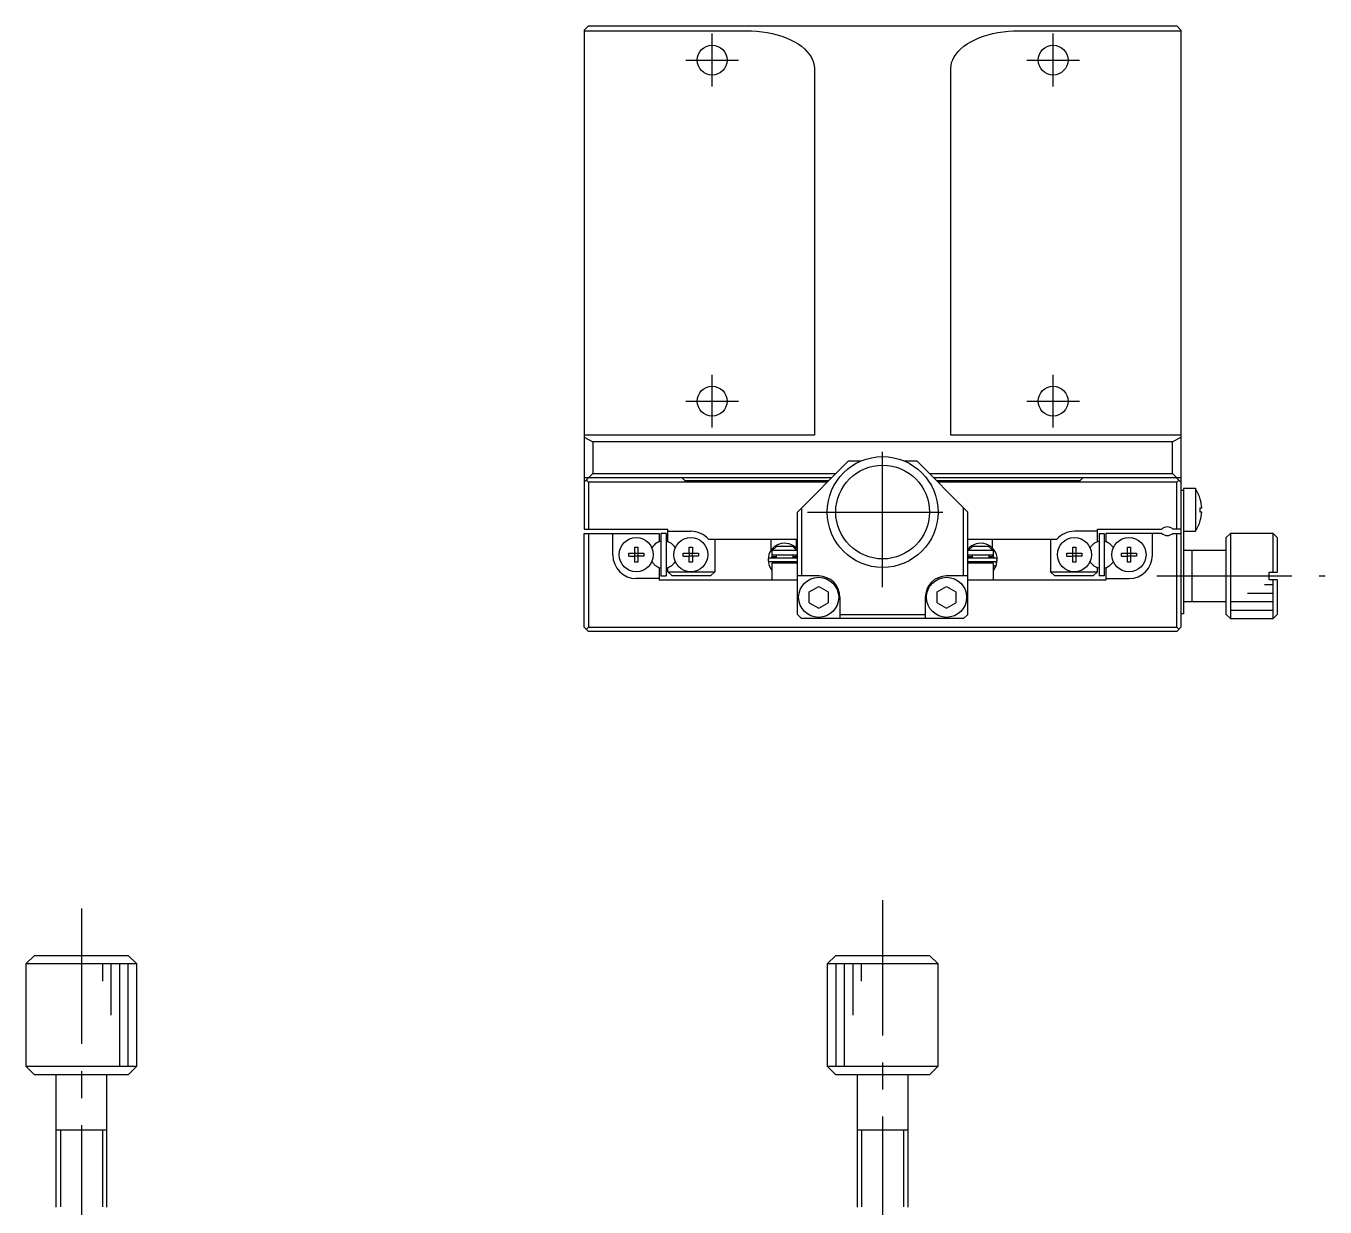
# Model space of a CAD drawing. Extents: x 0 to 447, y -8 to 380.
# Drawn here: x 50.5 to 202.9, y 241.8 to 380.3 of the extents above; entities that cross this region are included whole.
import ezdxf

# ---------------------------------------------------------------- set-up
doc = ezdxf.new("R2010")
doc.units = 0
doc.header["$LTSCALE"] = 0.5
doc.linetypes.add('CENTER', pattern=[50.8, 31.75, -6.35, 6.35, -6.35])
for name, color, linetype in [('MSM_CENTER', 1, 'CENTER'), ('MSM_CONTINUOUS', 7, 'CONTINUOUS'), ('MSM_NARROW', 5, 'CONTINUOUS')]:
    doc.layers.add(name, color=color, linetype=linetype)

msp = doc.modelspace()

# ---------------------------------------------------------------- linework, layer by layer
at = {"layer": 'MSM_CENTER'}
for p, q in [((130.995577, 373.246813), (130.995577, 379.446813)), ((170.995577, 373.246813), (170.995577, 379.446813)), ((127.895577, 376.346813), (134.095577, 376.346813)), ((167.895577, 376.346813), (174.095577, 376.346813)), ((130.995577, 333.246813), (130.995577, 339.446813)), ((170.995577, 333.246813), (170.995577, 339.446813)), ((127.895577, 336.346813), (134.095577, 336.346813)), ((167.895577, 336.346813), (174.095577, 336.346813)), ((150.995577, 314.546813), (150.995577, 332.146813)), ((142.195577, 323.346813), (159.795577, 323.346813)), ((183.145577, 315.846813), (202.895577, 315.846813)), ((150.995577, 277.845783), (150.995577, 209.345783)), ((57, 276.845783), (57, 211.845783))]:
    msp.add_line(p, q, dxfattribs=at)
at = {"layer": 'MSM_CONTINUOUS'}
for p, q in [((116.495577, 380.346813), (115.995577, 379.846813)), ((115.995577, 379.846813), (115.995577, 321.346813)), ((115.995577, 379.792504), (134.995577, 379.792504)), ((116.495577, 380.346813), (185.495577, 380.346813)), ((134.995577, 379.792504), (135.62325, 379.778834)), ((135.62325, 379.778834), (136.247052, 379.737908)), ((136.247052, 379.737908), (136.86314, 379.669979)), ((136.86314, 379.669979), (137.467713, 379.575465)), ((137.467713, 379.575465), (138.057044, 379.45495)), ((163.934109, 379.45495), (164.523441, 379.575465)), ((164.523441, 379.575465), (165.128014, 379.669979)), ((165.128014, 379.669979), (165.744101, 379.737908)), ((165.744101, 379.737908), (166.367904, 379.778834)), ((166.367904, 379.778834), (166.995577, 379.792504)), ((166.995577, 379.792504), (185.995577, 379.792504)), ((185.995577, 379.846813), (185.495577, 380.346813)), ((185.995577, 379.846813), (185.995577, 309.846813)), ((138.057044, 379.45495), (138.627501, 379.309175)), ((138.627501, 379.309175), (139.175565, 379.13904)), ((139.175565, 379.13904), (139.697859, 378.945595)), ((139.697859, 378.945595), (140.191161, 378.73003)), ((140.191161, 378.73003), (140.652431, 378.493677)), ((140.652431, 378.493677), (141.078824, 378.237991)), ((141.078824, 378.237991), (141.467713, 377.964549)), ((141.467713, 377.964549), (141.816698, 377.675037)), ((160.174455, 377.675037), (160.523441, 377.964549)), ((160.523441, 377.964549), (160.912329, 378.237991)), ((160.912329, 378.237991), (161.338723, 378.493677)), ((161.338723, 378.493677), (161.799992, 378.73003)), ((161.799992, 378.73003), (162.293295, 378.945595)), ((162.293295, 378.945595), (162.815588, 379.13904)), ((162.815588, 379.13904), (163.363653, 379.309175)), ((163.363653, 379.309175), (163.934109, 379.45495)), ((141.816698, 377.675037), (142.123629, 377.37124)), ((142.123629, 377.37124), (142.386613, 377.05503)), ((142.386613, 377.05503), (142.604029, 376.728359)), ((142.604029, 376.728359), (142.774536, 376.393238)), ((159.216617, 376.393238), (159.387125, 376.728359)), ((159.387125, 376.728359), (159.604541, 377.05503)), ((159.604541, 377.05503), (159.867525, 377.37124)), ((159.867525, 377.37124), (160.174455, 377.675037)), ((142.774536, 376.393238), (142.897083, 376.051736)), ((142.897083, 376.051736), (142.970915, 375.705956)), ((142.970915, 375.705956), (142.995577, 375.358031)), ((142.995577, 375.358031), (142.995577, 332.346813)), ((158.995577, 375.358031), (159.020238, 375.705956)), ((158.995577, 332.346813), (158.995577, 375.358031)), ((159.020238, 375.705956), (159.09407, 376.051736)), ((159.09407, 376.051736), (159.216617, 376.393238)), ((142.995577, 332.346813), (115.995577, 332.346813)), ((185.995577, 332.346813), (158.995577, 332.346813)), ((115.995577, 332.121925), (116.995577, 331.567616)), ((116.995577, 331.567616), (116.995577, 327.846813)), ((184.995577, 331.567616), (116.995577, 331.567616)), ((184.995577, 331.567616), (185.995577, 332.121925)), ((184.995577, 327.846813), (184.995577, 331.567616)), ((140.995577, 323.346813), (146.995577, 329.346813)), ((146.995577, 329.346813), (148.495577, 329.346813)), ((153.495577, 329.346813), (154.995577, 329.346813)), ((160.995577, 323.346813), (154.995577, 329.346813)), ((115.995577, 326.846813), (116.995577, 327.846813)), ((116.995577, 327.846813), (145.495577, 327.846813)), ((156.495577, 327.846813), (184.995577, 327.846813)), ((184.995577, 327.846813), (185.995577, 326.846813)), ((144.995577, 327.346813), (115.995577, 327.346813)), ((116.245577, 327.096813), (116.495577, 326.846813)), ((144.495577, 326.846813), (116.495577, 326.846813)), ((116.495577, 326.846813), (116.495577, 321.346813)), ((127.845577, 326.996813), (127.495577, 327.346813)), ((144.645577, 326.996813), (127.845577, 326.996813)), ((185.995577, 327.346813), (156.995577, 327.346813)), ((174.145577, 326.996813), (157.345577, 326.996813)), ((185.495577, 326.846813), (157.495577, 326.846813)), ((174.495577, 327.346813), (174.145577, 326.996813)), ((185.495577, 326.846813), (185.745577, 327.096813)), ((185.495577, 321.346813), (185.495577, 326.846813)), ((185.995577, 325.896813), (186.295577, 325.896813)), ((187.687234, 326.096813), (186.295577, 326.096813)), ((186.295577, 326.096813), (186.295577, 311.396813)), ((187.687234, 326.096813), (187.687234, 321.096813)), ((188.258157, 324.855402), (188.265013, 324.858746)), ((140.995577, 311.346813), (140.995577, 323.346813)), ((141.495577, 323.846813), (141.495577, 315.846813)), ((160.495577, 315.846813), (160.495577, 323.846813)), ((160.995577, 311.346813), (160.995577, 323.346813)), ((188.258157, 323.336813), (188.258157, 323.856813)), ((188.258157, 323.856813), (188.430529, 323.856813)), ((188.430529, 323.336813), (188.258157, 323.336813)), ((188.265013, 322.33488), (188.258157, 322.338223)), ((115.995577, 321.346813), (125.795577, 321.346813)), ((115.995577, 309.846813), (115.995577, 320.846813)), ((115.995577, 320.846813), (124.795577, 320.846813)), ((116.495577, 320.846813), (116.495577, 309.846813)), ((119.345577, 318.296813), (119.345577, 320.846813)), ((124.795577, 320.846813), (124.795577, 319.891225)), ((124.995577, 320.846813), (124.995577, 315.846813)), ((125.595577, 320.846813), (124.995577, 320.846813)), ((125.595577, 320.846813), (125.595577, 315.846813)), ((125.795577, 319.891225), (125.795577, 321.346813)), ((125.795577, 321.096813), (128.495577, 321.096813)), ((130.574639, 320.146813), (140.995577, 320.146813)), ((131.295577, 320.146813), (131.295577, 316.346813)), ((137.895577, 320.146813), (137.895577, 318.828885)), ((140.895577, 319.09813), (140.895577, 320.146813)), ((160.995577, 320.146813), (171.416514, 320.146813)), ((163.895577, 319.09813), (163.895577, 320.146813)), ((170.695577, 320.146813), (170.695577, 316.346813)), ((176.195577, 321.096813), (173.495577, 321.096813)), ((176.195577, 321.346813), (183.734139, 321.346813)), ((176.195577, 319.891225), (176.195577, 321.346813)), ((176.395577, 320.846813), (176.395577, 315.846813)), ((176.395577, 320.846813), (176.995577, 320.846813)), ((176.995577, 320.846813), (176.995577, 315.846813)), ((177.195577, 320.846813), (177.195577, 319.891225)), ((183.734139, 320.846813), (177.195577, 320.846813)), ((182.645577, 318.296813), (182.645577, 320.846813)), ((185.995577, 321.346813), (185.057015, 321.346813)), ((185.057015, 320.846813), (185.995577, 320.846813)), ((185.495577, 309.846813), (185.495577, 320.846813)), ((186.295577, 321.096813), (187.687234, 321.096813)), ((191.795577, 320.846813), (191.295577, 320.346813)), ((191.295577, 311.346813), (191.295577, 320.346813)), ((196.795577, 320.846813), (191.795577, 320.846813)), ((191.795577, 320.846813), (191.795577, 310.846813)), ((196.795577, 316.246813), (196.795577, 320.846813)), ((197.295577, 320.346813), (196.795577, 320.846813)), ((197.295577, 320.346813), (197.295577, 316.246813)), ((121.209215, 318.526813), (121.915577, 318.526813)), ((121.209215, 318.166813), (121.209215, 318.526813)), ((121.915577, 319.233174), (122.275577, 319.233174)), ((121.915577, 318.526813), (121.915577, 319.233174)), ((121.925949, 318.516441), (121.915577, 318.526813)), ((121.925949, 318.516441), (122.265205, 318.516441)), ((121.925949, 318.177185), (121.925949, 318.516441)), ((122.265205, 318.516441), (122.275577, 318.526813)), ((122.265205, 318.516441), (122.265205, 318.177185)), ((122.275577, 319.233174), (122.275577, 318.526813)), ((122.275577, 318.526813), (122.981938, 318.526813)), ((122.981938, 318.526813), (122.981938, 318.166813)), ((124.795577, 319.891225), (124.501827, 319.721628)), ((126.089327, 319.721628), (125.795577, 319.891225)), ((127.609215, 318.526813), (128.315577, 318.526813)), ((127.609215, 318.166813), (127.609215, 318.526813)), ((128.315577, 319.233174), (128.675577, 319.233174)), ((128.315577, 318.526813), (128.315577, 319.233174)), ((128.325949, 318.516441), (128.315577, 318.526813)), ((128.325949, 318.516441), (128.665205, 318.516441)), ((128.325949, 318.177185), (128.325949, 318.516441)), ((128.665205, 318.516441), (128.675577, 318.526813)), ((128.665205, 318.516441), (128.665205, 318.177185)), ((128.675577, 319.233174), (128.675577, 318.526813)), ((128.675577, 318.526813), (129.381938, 318.526813)), ((129.381938, 318.526813), (129.381938, 318.166813)), ((137.995577, 318.846813), (137.995577, 318.346813)), ((140.995577, 318.846813), (137.995577, 318.846813)), ((138.049894, 318.846813), (138.579062, 319.346813)), ((138.579062, 319.346813), (140.412092, 319.346813)), ((140.412092, 319.346813), (140.94126, 318.846813)), ((163.995577, 318.846813), (160.995577, 318.846813)), ((161.049894, 318.846813), (161.579062, 319.346813)), ((161.579062, 319.346813), (163.412092, 319.346813)), ((163.412092, 319.346813), (163.94126, 318.846813)), ((163.995577, 318.346813), (163.995577, 318.846813)), ((172.609215, 318.526813), (173.315577, 318.526813)), ((172.609215, 318.166813), (172.609215, 318.526813)), ((173.315577, 319.233174), (173.675577, 319.233174)), ((173.315577, 318.526813), (173.315577, 319.233174)), ((173.325949, 318.516441), (173.315577, 318.526813)), ((173.325949, 318.516441), (173.665205, 318.516441)), ((173.325949, 318.177185), (173.325949, 318.516441)), ((173.665205, 318.516441), (173.675577, 318.526813)), ((173.665205, 318.516441), (173.665205, 318.177185)), ((173.675577, 319.233174), (173.675577, 318.526813)), ((173.675577, 318.526813), (174.381938, 318.526813)), ((174.381938, 318.526813), (174.381938, 318.166813)), ((175.901827, 319.721628), (176.195577, 319.891225)), ((177.195577, 319.891225), (177.489327, 319.721628)), ((179.009215, 318.526813), (179.715577, 318.526813)), ((179.009215, 318.166813), (179.009215, 318.526813)), ((179.715577, 319.233174), (180.075577, 319.233174)), ((179.715577, 318.526813), (179.715577, 319.233174)), ((179.725949, 318.516441), (179.715577, 318.526813)), ((179.725949, 318.516441), (180.065205, 318.516441)), ((179.725949, 318.177185), (179.725949, 318.516441)), ((180.065205, 318.516441), (180.075577, 318.526813)), ((180.065205, 318.516441), (180.065205, 318.177185)), ((180.075577, 319.233174), (180.075577, 318.526813)), ((180.075577, 318.526813), (180.781938, 318.526813)), ((180.781938, 318.526813), (180.781938, 318.166813)), ((191.295577, 318.846813), (186.295577, 318.846813)), ((187.295577, 312.846813), (187.295577, 318.846813)), ((121.209215, 318.166813), (121.915577, 318.166813)), ((121.925949, 318.177185), (121.915577, 318.166813)), ((121.915577, 317.460451), (121.915577, 318.166813)), ((122.275577, 317.460451), (121.915577, 317.460451)), ((122.265205, 318.177185), (121.925949, 318.177185)), ((122.265205, 318.177185), (122.275577, 318.166813)), ((122.275577, 318.166813), (122.275577, 317.460451)), ((122.981938, 318.166813), (122.275577, 318.166813)), ((127.609215, 318.166813), (128.315577, 318.166813)), ((128.325949, 318.177185), (128.315577, 318.166813)), ((128.315577, 317.460451), (128.315577, 318.166813)), ((128.675577, 317.460451), (128.315577, 317.460451)), ((128.665205, 318.177185), (128.325949, 318.177185)), ((128.665205, 318.177185), (128.675577, 318.166813)), ((128.675577, 318.166813), (128.675577, 317.460451)), ((129.381938, 318.166813), (128.675577, 318.166813)), ((137.695114, 317.031511), (137.717412, 316.974919)), ((137.695554, 317.033164), (137.695981, 317.031852)), ((140.995577, 317.935306), (137.755485, 317.935306)), ((137.755485, 317.545306), (140.995577, 317.545306)), ((137.962173, 317.935361), (138.072719, 318.346962)), ((137.995577, 318.346813), (140.995577, 318.346813)), ((140.995577, 317.346813), (137.995577, 317.346813)), ((137.995577, 317.346813), (137.995577, 315.346813)), ((138.0037, 318.146813), (138.495577, 318.146813)), ((138.070215, 317.346832), (138.071239, 317.349583)), ((138.071239, 317.349583), (138.076931, 317.363556)), ((138.076931, 317.363556), (138.083322, 317.377222)), ((138.083322, 317.377222), (138.090394, 317.390546)), ((138.090394, 317.390546), (138.098127, 317.403494)), ((138.098127, 317.403494), (138.106501, 317.416036)), ((138.106501, 317.416036), (138.115491, 317.42814)), ((138.115491, 317.42814), (138.125074, 317.439776)), ((138.125074, 317.439776), (138.135223, 317.450918)), ((138.135223, 317.450918), (138.145913, 317.461539)), ((138.145913, 317.461539), (138.157115, 317.471614)), ((138.157115, 317.471614), (138.168799, 317.48112)), ((138.168799, 317.48112), (138.180937, 317.490035)), ((138.180937, 317.490035), (138.193497, 317.498339)), ((138.193497, 317.498339), (138.206448, 317.506015)), ((138.206448, 317.506015), (138.219757, 317.513044)), ((138.219757, 317.513044), (138.233393, 317.519412)), ((138.233393, 317.519412), (138.24732, 317.525104)), ((138.24732, 317.525104), (138.261507, 317.53011)), ((138.261507, 317.53011), (138.275918, 317.534417)), ((138.275918, 317.534417), (138.290519, 317.538018)), ((138.290519, 317.538018), (138.305276, 317.540904)), ((138.305276, 317.540904), (138.320153, 317.543069)), ((138.320153, 317.543069), (138.335116, 317.54451)), ((138.335116, 317.54451), (138.350129, 317.545223)), ((138.350129, 317.545223), (138.357166, 317.545307)), ((138.395577, 318.146813), (138.395577, 317.935306)), ((138.395577, 317.545306), (138.395577, 317.346813)), ((138.495577, 318.346813), (138.495577, 317.935306)), ((138.495577, 317.545306), (138.495577, 317.346813)), ((140.495577, 317.935306), (140.495577, 318.346813)), ((140.495577, 318.146813), (140.895577, 318.146813)), ((140.495577, 317.346813), (140.495577, 317.545306)), ((140.653805, 317.545307), (140.668039, 317.544972)), ((140.668039, 317.544972), (140.683027, 317.543911)), ((140.683027, 317.543911), (140.697946, 317.542123)), ((140.697946, 317.542123), (140.712758, 317.539615)), ((140.712758, 317.539615), (140.727429, 317.536391)), ((140.727429, 317.536391), (140.741925, 317.532458)), ((140.741925, 317.532458), (140.756212, 317.527826)), ((140.756212, 317.527826), (140.770255, 317.522504)), ((140.770255, 317.522504), (140.784021, 317.516504)), ((140.784021, 317.516504), (140.797477, 317.50984)), ((140.797477, 317.50984), (140.810592, 317.502525)), ((140.810592, 317.502525), (140.823332, 317.494577)), ((140.823332, 317.494577), (140.835667, 317.486012)), ((140.835667, 317.486012), (140.847566, 317.47685)), ((140.847566, 317.47685), (140.859, 317.467112)), ((140.859, 317.467112), (140.86994, 317.456819)), ((140.86994, 317.456819), (140.880357, 317.445995)), ((140.880357, 317.445995), (140.890226, 317.434665)), ((140.890226, 317.434665), (140.89952, 317.422856)), ((140.895577, 318.146813), (140.895577, 318.346813)), ((140.89952, 317.422856), (140.908215, 317.410594)), ((140.908215, 317.410594), (140.916287, 317.39791)), ((140.916287, 317.39791), (140.923715, 317.384833)), ((140.923715, 317.384833), (140.930477, 317.371395)), ((140.930477, 317.371395), (140.936555, 317.357629)), ((140.936555, 317.357629), (140.940755, 317.346835)), ((140.937897, 318.347003), (140.995965, 318.185771)), ((160.995059, 318.112682), (161.072719, 318.346962)), ((160.995577, 318.346813), (163.995577, 318.346813)), ((164.255485, 317.935306), (160.995577, 317.935306)), ((160.995577, 317.545306), (164.255485, 317.545306)), ((163.995577, 317.346813), (160.995577, 317.346813)), ((161.0037, 318.146813), (161.495577, 318.146813)), ((161.070215, 317.346832), (161.071239, 317.349583)), ((161.071239, 317.349583), (161.076931, 317.363556)), ((161.076931, 317.363556), (161.083322, 317.377222)), ((161.083322, 317.377222), (161.090394, 317.390546)), ((161.090394, 317.390546), (161.098127, 317.403494)), ((161.098127, 317.403494), (161.106501, 317.416036)), ((161.106501, 317.416036), (161.115491, 317.42814)), ((161.115491, 317.42814), (161.125074, 317.439776)), ((161.125074, 317.439776), (161.135223, 317.450918)), ((161.135223, 317.450918), (161.145913, 317.461539)), ((161.145913, 317.461539), (161.157115, 317.471614)), ((161.157115, 317.471614), (161.168799, 317.48112)), ((161.168799, 317.48112), (161.180937, 317.490035)), ((161.180937, 317.490035), (161.193497, 317.498339)), ((161.193497, 317.498339), (161.206448, 317.506015)), ((161.206448, 317.506015), (161.219757, 317.513044)), ((161.219757, 317.513044), (161.233393, 317.519412)), ((161.233393, 317.519412), (161.24732, 317.525104)), ((161.24732, 317.525104), (161.261507, 317.53011)), ((161.261507, 317.53011), (161.275918, 317.534417)), ((161.275918, 317.534417), (161.290519, 317.538018)), ((161.290519, 317.538018), (161.305276, 317.540904)), ((161.305276, 317.540904), (161.320153, 317.543069)), ((161.320153, 317.543069), (161.335116, 317.54451)), ((161.335116, 317.54451), (161.350129, 317.545223)), ((161.350129, 317.545223), (161.357166, 317.545307)), ((161.395577, 318.146813), (161.395577, 317.935306)), ((161.395577, 317.545306), (161.395577, 317.346813)), ((161.495577, 318.346813), (161.495577, 317.935306)), ((161.495577, 317.545306), (161.495577, 317.346813)), ((163.495577, 317.935306), (163.495577, 318.346813)), ((163.495577, 318.146813), (163.895577, 318.146813)), ((163.495577, 317.346813), (163.495577, 317.545306)), ((163.653805, 317.545307), (163.668039, 317.544972)), ((163.668039, 317.544972), (163.683027, 317.543911)), ((163.683027, 317.543911), (163.697946, 317.542123)), ((163.697946, 317.542123), (163.712758, 317.539615)), ((163.712758, 317.539615), (163.727429, 317.536391)), ((163.727429, 317.536391), (163.741925, 317.532458)), ((163.741925, 317.532458), (163.756212, 317.527826)), ((163.756212, 317.527826), (163.770255, 317.522504)), ((163.770255, 317.522504), (163.784021, 317.516504)), ((163.784021, 317.516504), (163.797477, 317.50984)), ((163.797477, 317.50984), (163.810592, 317.502525)), ((163.810592, 317.502525), (163.823332, 317.494577)), ((163.823332, 317.494577), (163.835667, 317.486012)), ((163.835667, 317.486012), (163.847566, 317.47685)), ((163.847566, 317.47685), (163.859, 317.467112)), ((163.859, 317.467112), (163.86994, 317.456819)), ((163.86994, 317.456819), (163.880357, 317.445995)), ((163.880357, 317.445995), (163.890226, 317.434665)), ((163.890226, 317.434665), (163.89952, 317.422856)), ((163.895577, 318.146813), (163.895577, 318.346813)), ((163.89952, 317.422856), (163.908215, 317.410594)), ((163.908215, 317.410594), (163.916287, 317.39791)), ((163.916287, 317.39791), (163.923715, 317.384833)), ((163.923715, 317.384833), (163.930477, 317.371395)), ((163.930477, 317.371395), (163.936555, 317.357629)), ((163.936555, 317.357629), (163.940755, 317.346835)), ((163.937897, 318.347003), (164.049113, 317.935328)), ((164.288823, 316.966233), (163.995567, 317.070512)), ((163.995577, 315.346813), (163.995577, 317.346813)), ((164.006975, 317.074902), (163.995577, 317.081081)), ((164.019089, 317.068568), (164.006975, 317.074902)), ((164.03184, 317.062121), (164.019089, 317.068568)), ((164.045142, 317.055603), (164.03184, 317.062121)), ((164.058905, 317.049059), (164.045142, 317.055603)), ((164.073038, 317.042532), (164.058905, 317.049059)), ((164.087447, 317.036066), (164.073038, 317.042532)), ((164.102035, 317.029704), (164.087447, 317.036066)), ((164.116705, 317.023488), (164.102035, 317.029704)), ((164.131358, 317.01746), (164.116705, 317.023488)), ((164.145898, 317.011661), (164.131358, 317.01746)), ((164.160226, 317.006128), (164.145898, 317.011661)), ((164.174247, 317.000899), (164.160226, 317.006128)), ((164.187868, 316.99601), (164.174247, 317.000899)), ((164.200997, 316.991491), (164.187868, 316.99601)), ((164.213547, 316.987375), (164.200997, 316.991491)), ((164.225433, 316.983687), (164.213547, 316.987375)), ((164.236577, 316.980454), (164.225433, 316.983687)), ((164.282781, 317.538674), (164.278856, 317.546822)), ((164.296692, 317.507302), (164.282781, 317.538674)), ((164.293559, 316.974919), (164.305634, 317.005096)), ((164.309017, 317.475286), (164.296692, 317.507302)), ((164.305634, 317.005096), (164.316815, 317.037526)), ((164.319727, 317.442706), (164.309017, 317.475286)), ((164.312471, 317.023315), (164.449203, 317.713159)), ((164.316815, 317.037526), (164.326361, 317.070466)), ((164.328794, 317.409641), (164.319727, 317.442706)), ((164.326361, 317.070466), (164.334246, 317.103832)), ((164.336198, 317.376173), (164.328794, 317.409641)), ((164.334246, 317.103832), (164.340454, 317.137543)), ((164.34192, 317.342383), (164.336198, 317.376173)), ((164.340454, 317.137543), (164.344968, 317.171515)), ((164.345947, 317.308354), (164.34192, 317.342383)), ((164.344968, 317.171515), (164.34778, 317.205666)), ((164.348269, 317.274169), (164.345947, 317.308354)), ((164.34778, 317.205666), (164.348881, 317.239912)), ((164.348881, 317.239912), (164.348269, 317.274169)), ((172.609215, 318.166813), (173.315577, 318.166813)), ((173.325949, 318.177185), (173.315577, 318.166813)), ((173.315577, 317.460451), (173.315577, 318.166813)), ((173.675577, 317.460451), (173.315577, 317.460451)), ((173.665205, 318.177185), (173.325949, 318.177185)), ((173.665205, 318.177185), (173.675577, 318.166813)), ((173.675577, 318.166813), (173.675577, 317.460451)), ((174.381938, 318.166813), (173.675577, 318.166813)), ((179.009215, 318.166813), (179.715577, 318.166813)), ((179.725949, 318.177185), (179.715577, 318.166813)), ((179.715577, 317.460451), (179.715577, 318.166813)), ((180.075577, 317.460451), (179.715577, 317.460451)), ((180.065205, 318.177185), (179.725949, 318.177185)), ((180.065205, 318.177185), (180.075577, 318.166813)), ((180.075577, 318.166813), (180.075577, 317.460451)), ((180.781938, 318.166813), (180.075577, 318.166813)), ((124.795577, 315.546813), (122.095577, 315.546813)), ((124.501827, 316.971997), (124.795577, 316.802401)), ((124.795577, 316.802401), (124.795577, 315.346813)), ((124.995577, 315.846813), (125.595577, 315.846813)), ((125.795577, 316.802401), (126.089327, 316.971997)), ((125.795577, 316.346813), (125.795577, 316.802401)), ((126.295577, 315.846813), (125.795577, 316.346813)), ((125.795577, 316.346813), (131.295577, 316.346813)), ((130.795577, 315.846813), (126.295577, 315.846813)), ((131.295577, 316.346813), (130.795577, 315.846813)), ((137.717642, 316.978574), (137.717144, 316.976185)), ((137.717144, 316.976185), (137.717872, 316.976491)), ((137.717412, 316.974919), (137.717144, 316.976185)), ((143.495577, 315.846813), (140.995577, 315.846813)), ((160.995577, 315.846813), (158.495577, 315.846813)), ((163.9958, 316.492376), (164.292748, 316.975338)), ((164.246904, 316.977696), (164.236577, 316.980454)), ((164.256345, 316.975432), (164.246904, 316.977696)), ((164.264837, 316.973677), (164.256345, 316.975432)), ((164.272324, 316.972442), (164.264837, 316.973677)), ((164.278754, 316.971737), (164.272324, 316.972442)), ((164.284085, 316.971565), (164.278754, 316.971737)), ((164.279919, 316.946043), (164.288586, 316.965713)), ((164.288283, 316.971928), (164.284085, 316.971565)), ((164.291317, 316.972824), (164.288283, 316.971928)), ((164.293169, 316.974246), (164.291317, 316.972824)), ((164.293826, 316.976185), (164.293169, 316.974246)), ((171.195577, 315.846813), (170.695577, 316.346813)), ((170.695577, 316.346813), (176.195577, 316.346813)), ((175.695577, 315.846813), (171.195577, 315.846813)), ((176.195577, 316.346813), (175.695577, 315.846813)), ((176.195577, 316.802401), (175.901827, 316.971997)), ((176.195577, 316.346813), (176.195577, 316.802401)), ((176.995577, 315.846813), (176.395577, 315.846813)), ((177.489327, 316.971997), (177.195577, 316.802401)), ((177.195577, 316.802401), (177.195577, 315.346813)), ((177.195577, 315.546813), (179.895577, 315.546813)), ((196.295577, 316.246813), (196.295577, 315.446813)), ((197.295577, 316.246813), (196.295577, 316.246813)), ((140.995577, 315.346813), (124.795577, 315.346813)), ((142.395577, 313.981898), (143.495577, 314.616983)), ((142.395577, 312.711727), (142.395577, 313.981898)), ((143.495577, 314.616983), (144.595577, 313.981898)), ((144.595577, 313.981898), (144.595577, 312.711727)), ((157.395577, 313.981898), (158.495577, 314.616983)), ((157.395577, 312.711727), (157.395577, 313.981898)), ((158.495577, 314.616983), (159.595577, 313.981898)), ((159.595577, 313.981898), (159.595577, 312.711727)), ((177.195577, 315.346813), (160.995577, 315.346813)), ((196.295577, 315.446813), (197.295577, 315.446813)), ((196.795577, 310.846813), (196.795577, 315.446813)), ((197.295577, 315.446813), (197.295577, 311.346813)), ((142.395577, 312.711727), (143.495577, 312.076642)), ((143.495577, 312.076642), (144.595577, 312.711727)), ((145.995577, 313.346813), (145.995577, 310.846813)), ((155.995577, 313.346813), (155.995577, 310.846813)), ((157.395577, 312.711727), (158.495577, 312.076642)), ((158.495577, 312.076642), (159.595577, 312.711727)), ((186.295577, 312.846813), (191.295577, 312.846813)), ((140.995577, 311.346813), (141.495577, 310.846813)), ((145.995577, 311.346813), (155.995577, 311.346813)), ((160.495577, 310.846813), (160.995577, 311.346813)), ((186.295577, 311.396813), (185.995577, 311.396813)), ((191.295577, 311.346813), (191.795577, 310.846813)), ((196.795577, 310.846813), (197.295577, 311.346813)), ((116.495577, 309.346813), (115.995577, 309.846813)), ((116.495577, 309.846813), (116.245577, 309.596813)), ((116.495577, 309.846813), (185.495577, 309.846813)), ((160.495577, 310.846813), (141.495577, 310.846813)), ((185.745577, 309.596813), (185.495577, 309.846813)), ((185.995577, 309.846813), (185.495577, 309.346813)), ((191.795577, 310.846813), (196.795577, 310.846813)), ((185.495577, 309.346813), (116.495577, 309.346813)), ((51.5, 271.345783), (50.5, 270.345783)), ((51.5, 271.345783), (62.5, 271.345783)), ((63.5, 270.345783), (62.5, 271.345783)), ((145.495577, 271.345783), (144.495577, 270.345783)), ((145.495577, 271.345783), (156.495577, 271.345783)), ((157.495577, 270.345783), (156.495577, 271.345783)), ((63.5, 270.345783), (50.5, 270.345783)), ((50.5, 270.345783), (50.5, 258.345783)), ((63.5, 258.345783), (63.5, 270.345783)), ((157.495577, 270.345783), (144.495577, 270.345783)), ((144.495577, 270.345783), (144.495577, 258.345783)), ((157.495577, 258.345783), (157.495577, 270.345783)), ((50.5, 258.345783), (51.5, 257.345783)), ((50.5, 258.345783), (63.5, 258.345783)), ((62.5, 257.345783), (63.5, 258.345783)), ((144.495577, 258.345783), (145.495577, 257.345783)), ((144.495577, 258.345783), (157.495577, 258.345783)), ((156.495577, 257.345783), (157.495577, 258.345783)), ((62.5, 257.345783), (51.5, 257.345783)), ((54, 257.345783), (54, 241.845783)), ((60, 241.845783), (60, 257.345783)), ((156.495577, 257.345783), (145.495577, 257.345783)), ((147.995577, 257.345783), (147.995577, 241.845802)), ((153.995577, 241.845802), (153.995577, 257.345783)), ((60.000005, 250.845783), (53.999995, 250.845783)), ((153.995582, 250.845783), (147.995572, 250.845783))]:
    msp.add_line(p, q, dxfattribs=at)
for centre, radius in [((130.995577, 376.346813), 1.75), ((170.995577, 376.346813), 1.75), ((130.995577, 336.346813), 1.75), ((170.995577, 336.346813), 1.75), ((150.995577, 323.346813), 6.5), ((150.995577, 323.346813), 5.5), ((122.095577, 318.346813), 2), ((128.495577, 318.346813), 2), ((173.495577, 318.346813), 2), ((179.895577, 318.346813), 2), ((143.495577, 313.346813), 2.35), ((158.495577, 313.346813), 2.35)]:
    msp.add_circle(centre, radius, dxfattribs=at)
for centre, radius, start, end in [((183.945577, 323.596813), 4.5, 16.285843, 33.748989), ((183.945577, 323.596813), 4.492483, 3.317816, 16.26943), ((183.945577, 323.596813), 4.492483, 343.73057, 356.682184), ((184.395577, 320.596813), 1, 48.590378, 131.409622), ((183.945577, 323.596813), 4.5, 326.251011, 343.714157), ((128.495577, 318.346813), 2.75, 40.885193, 90), ((173.495577, 318.346813), 2.75, 90, 139.114807), ((184.395577, 321.596813), 1, 228.590378, 311.409622), ((125.410386, 318.231813), 1.75, 134.909513, 148.113496), ((125.295578, 318.346813), 1.5875, 120.000031, 149.566818), ((125.295578, 318.346813), 1.5875, 100.89309, 120), ((125.295578, 318.346813), 1.5875, 30.433263, 79.106984), ((125.180767, 318.231813), 1.75, 31.886504, 45.004406), ((139.505647, 317.740025), 1.944045, 39.953128, 179.258152), ((162.50572, 317.740504), 1.943731, 0.652341, 140.996956), ((176.810386, 318.231813), 1.75, 134.995594, 148.113496), ((176.695576, 318.346813), 1.5875, 100.893016, 149.566737), ((176.695576, 318.346813), 1.5875, 59.999969, 79.10691), ((176.695577, 318.346813), 1.5875, 45, 60), ((176.580767, 318.231813), 1.75, 31.886504, 45.004406), ((176.695576, 318.346813), 1.5875, 30.433182, 44.999974), ((122.095577, 318.296813), 2.75, 180, 270), ((125.410386, 318.461813), 1.75, 211.886504, 225.004406), ((125.295578, 318.346813), 1.5875, 210.433182, 224.999974), ((125.295577, 318.346813), 1.5875, 225, 240), ((125.295578, 318.346813), 1.5875, 280.893016, 329.566737), ((125.180767, 318.461813), 1.75, 314.995594, 328.113496), ((137.755485, 317.740306), 0.195, 90, 270), ((139.510812, 317.742065), 1.949289, 180.760743, 218.971778), ((164.255485, 317.740306), 0.195, 270, 90), ((176.810386, 318.461813), 1.75, 211.886504, 225.004406), ((176.695576, 318.346813), 1.5875, 210.433263, 259.106984), ((176.695577, 318.346813), 1.5875, 300, 315), ((176.695576, 318.346813), 1.5875, 315.000026, 329.566818), ((176.580767, 318.461813), 1.75, 314.995594, 328.113496), ((179.895577, 318.296813), 2.75, 270, 0), ((125.295578, 318.346813), 1.5875, 239.999969, 259.10691), ((143.495577, 313.346813), 2.5, 0, 90), ((158.495577, 313.346813), 2.5, 90, 180), ((176.695576, 318.346813), 1.5875, 280.89309, 300.000031)]:
    msp.add_arc(centre, radius, start, end, dxfattribs=at)
at = {"layer": 'MSM_NARROW'}
for p, q in [((195.795577, 314.846813), (196.795577, 314.846813)), ((191.795577, 312.846813), (196.795577, 312.846813)), ((193.795577, 313.846813), (196.795577, 313.846813)), ((191.795577, 311.846813), (196.795577, 311.846813)), ((59.5, 268.345783), (59.5, 270.345783)), ((60.5, 264.345783), (60.5, 270.345783)), ((61.5, 258.345783), (61.5, 270.345783)), ((62.5, 258.345783), (62.5, 270.345783)), ((145.495577, 270.345783), (145.495577, 258.345783)), ((146.495577, 270.345783), (146.495577, 258.345783)), ((147.495577, 270.345783), (147.495577, 264.345783)), ((148.495577, 270.345783), (148.495577, 268.345783)), ((54.5415, 250.850802), (54.5415, 241.850802)), ((59.4585, 250.850802), (59.4585, 241.850802)), ((148.537077, 250.850821), (148.537077, 241.850821)), ((153.454077, 250.850821), (153.454077, 241.850821))]:
    msp.add_line(p, q, dxfattribs=at)

doc.saveas('drawing.dxf')
